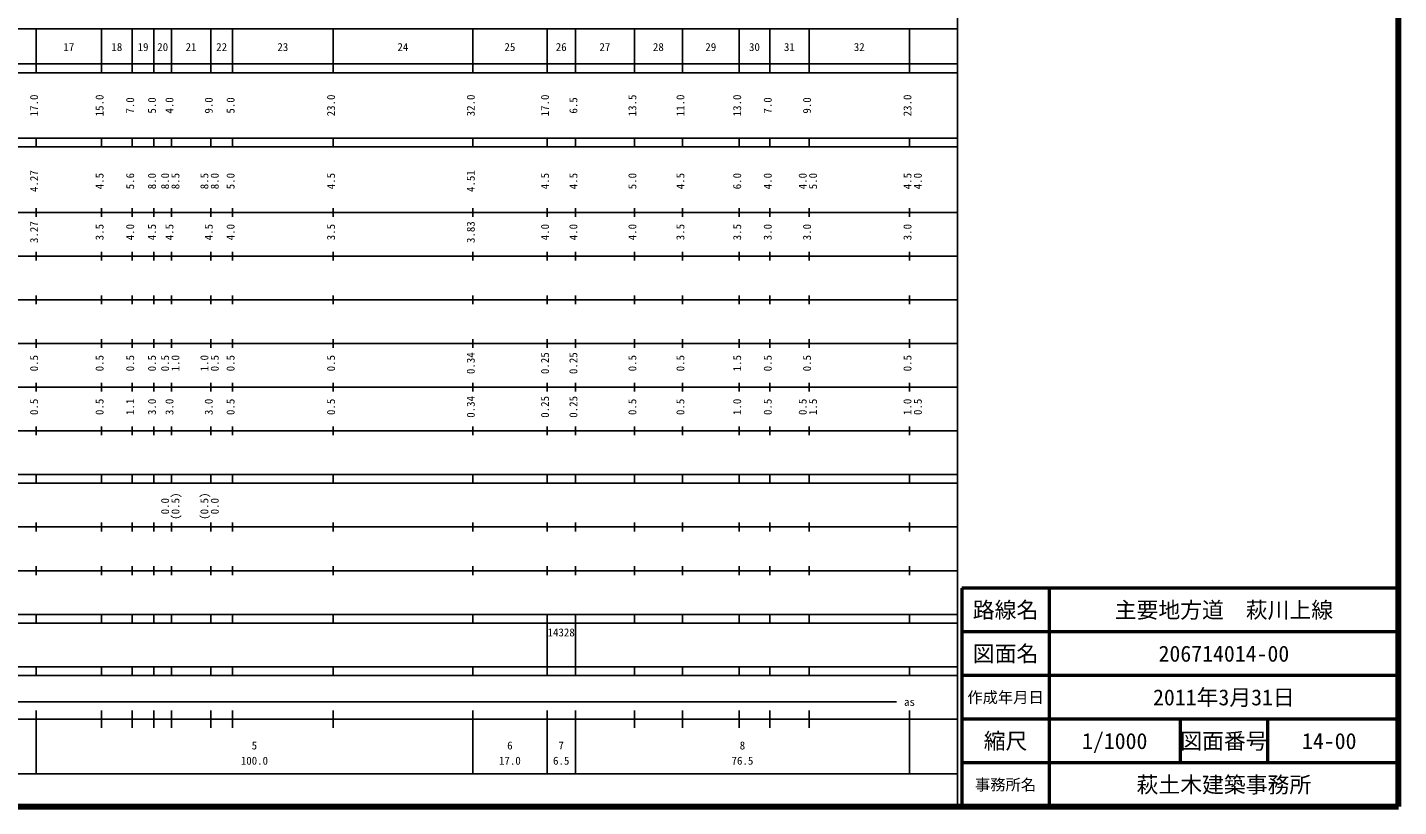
# Model space of a CAD drawing. Units: millimetres on the paper, enlarged 1000 times. Extents: x 40000 to 680000, y 20000 to 380000.
# Drawn here: x 366022 to 680000, y 20000 to 198357 of the extents above; entities that cross this region are included whole.
import ezdxf
from ezdxf.enums import TextEntityAlignment as Align

# ---------------------------------------------------------------- set-up
doc = ezdxf.new("R2010")
doc.units = ezdxf.units.MM
doc.header["$LTSCALE"] = 1000
for name, color, linetype, lineweight in [('M-TTL', 2, 'Continuous', 140), ('M-TTL-BAND', 7, 'Continuous', 25), ('M-TTL-FRAM', 2, 'Continuous', 50), ('M-TTL-LINE', 7, 'Continuous', 50)]:
    doc.layers.add(name, color=color, linetype=linetype, lineweight=lineweight)
doc.layers.add('M-TTL-TXT', color=7, linetype='Continuous')
doc.styles.add('ＭＳ ゴシック', font='')
doc.styles.get('ＭＳ ゴシック').set_extended_font_data('MS Gothic')

msp = doc.modelspace()

# ---------------------------------------------------------------- linework, layer by layer
at = {"layer": 'M-TTL'}
for p, q in [((680000, 20000), (680000, 380000)), ((40000, 20000), (680000, 20000))]:
    msp.add_line(p, q, dxfattribs=at)
at = {"layer": 'M-TTL-BAND'}
for p, q in [((579000, 20000), (579000, 370000)), ((68000, 198000), (579000, 198000)), ((368000, 188000), (368000, 198000)), ((383000, 188000), (383000, 198000)), ((390000, 188000), (390000, 198000)), ((395000, 188000), (395000, 198000)), ((399000, 188000), (399000, 198000)), ((408000, 188000), (408000, 198000)), ((413000, 188000), (413000, 198000)), ((436000, 188000), (436000, 198000)), ((468000, 188000), (468000, 198000)), ((485000, 188000), (485000, 198000)), ((491500, 188000), (491500, 198000)), ((505000, 188000), (505000, 198000)), ((516000, 188000), (516000, 198000)), ((529000, 188000), (529000, 198000)), ((536000, 188000), (536000, 198000)), ((545000, 188000), (545000, 198000)), ((568000, 188000), (568000, 198000)), ((40000, 190000), (579000, 190000)), ((40000, 188000), (579000, 188000)), ((40000, 173000), (579000, 173000)), ((368000, 171000), (368000, 173000)), ((383000, 171000), (383000, 173000)), ((390000, 171000), (390000, 173000)), ((395000, 171000), (395000, 173000)), ((399000, 171000), (399000, 173000)), ((408000, 171000), (408000, 173000)), ((413000, 171000), (413000, 173000)), ((436000, 171000), (436000, 173000)), ((468000, 171000), (468000, 173000)), ((485000, 171000), (485000, 173000)), ((491500, 171000), (491500, 173000)), ((505000, 171000), (505000, 173000)), ((516000, 171000), (516000, 173000)), ((529000, 171000), (529000, 173000)), ((536000, 171000), (536000, 173000)), ((545000, 171000), (545000, 173000)), ((568000, 171000), (568000, 173000)), ((40000, 171000), (579000, 171000)), ((368000, 155000), (368000, 157000)), ((383000, 155000), (383000, 157000)), ((390000, 155000), (390000, 157000)), ((395000, 155000), (395000, 157000)), ((399000, 155000), (399000, 157000)), ((408000, 155000), (408000, 157000)), ((413000, 155000), (413000, 157000)), ((436000, 155000), (436000, 157000)), ((468000, 155000), (468000, 157000)), ((485000, 155000), (485000, 157000)), ((491500, 155000), (491500, 157000)), ((505000, 155000), (505000, 157000)), ((516000, 155000), (516000, 157000)), ((529000, 155000), (529000, 157000)), ((536000, 155000), (536000, 157000)), ((545000, 155000), (545000, 157000)), ((568000, 155000), (568000, 157000)), ((40000, 156000), (579000, 156000)), ((46000, 146000), (579000, 146000)), ((368000, 145000), (368000, 147000)), ((383000, 145000), (383000, 147000)), ((390000, 145000), (390000, 147000)), ((395000, 145000), (395000, 147000)), ((399000, 145000), (399000, 147000)), ((408000, 145000), (408000, 147000)), ((413000, 145000), (413000, 147000)), ((436000, 145000), (436000, 147000)), ((468000, 145000), (468000, 147000)), ((485000, 145000), (485000, 147000)), ((491500, 145000), (491500, 147000)), ((505000, 145000), (505000, 147000)), ((516000, 145000), (516000, 147000)), ((529000, 145000), (529000, 147000)), ((536000, 145000), (536000, 147000)), ((545000, 145000), (545000, 147000)), ((568000, 145000), (568000, 147000)), ((52000, 136000), (579000, 136000)), ((368000, 135000), (368000, 137000)), ((383000, 135000), (383000, 137000)), ((390000, 135000), (390000, 137000)), ((395000, 135000), (395000, 137000)), ((399000, 135000), (399000, 137000)), ((408000, 135000), (408000, 137000)), ((413000, 135000), (413000, 137000)), ((436000, 135000), (436000, 137000)), ((468000, 135000), (468000, 137000)), ((485000, 135000), (485000, 137000)), ((491500, 135000), (491500, 137000)), ((505000, 135000), (505000, 137000)), ((516000, 135000), (516000, 137000)), ((529000, 135000), (529000, 137000)), ((536000, 135000), (536000, 137000)), ((545000, 135000), (545000, 137000)), ((568000, 135000), (568000, 137000)), ((46000, 126000), (579000, 126000)), ((368000, 125000), (368000, 127000)), ((383000, 125000), (383000, 127000)), ((390000, 125000), (390000, 127000)), ((395000, 125000), (395000, 127000)), ((399000, 125000), (399000, 127000)), ((408000, 125000), (408000, 127000)), ((413000, 125000), (413000, 127000)), ((436000, 125000), (436000, 127000)), ((468000, 125000), (468000, 127000)), ((485000, 125000), (485000, 127000)), ((491500, 125000), (491500, 127000)), ((505000, 125000), (505000, 127000)), ((516000, 125000), (516000, 127000)), ((529000, 125000), (529000, 127000)), ((536000, 125000), (536000, 127000)), ((545000, 125000), (545000, 127000)), ((568000, 125000), (568000, 127000)), ((368000, 115000), (368000, 117000)), ((383000, 115000), (383000, 117000)), ((390000, 115000), (390000, 117000)), ((395000, 115000), (395000, 117000)), ((399000, 115000), (399000, 117000)), ((408000, 115000), (408000, 117000)), ((413000, 115000), (413000, 117000)), ((436000, 115000), (436000, 117000)), ((468000, 115000), (468000, 117000)), ((485000, 115000), (485000, 117000)), ((491500, 115000), (491500, 117000)), ((505000, 115000), (505000, 117000)), ((516000, 115000), (516000, 117000)), ((529000, 115000), (529000, 117000)), ((536000, 115000), (536000, 117000)), ((545000, 115000), (545000, 117000)), ((568000, 115000), (568000, 117000)), ((52000, 116000), (579000, 116000)), ((368000, 105000), (368000, 107000)), ((383000, 105000), (383000, 107000)), ((390000, 105000), (390000, 107000)), ((395000, 105000), (395000, 107000)), ((399000, 105000), (399000, 107000)), ((408000, 105000), (408000, 107000)), ((413000, 105000), (413000, 107000)), ((436000, 105000), (436000, 107000)), ((468000, 105000), (468000, 107000)), ((485000, 105000), (485000, 107000)), ((491500, 105000), (491500, 107000)), ((505000, 105000), (505000, 107000)), ((516000, 105000), (516000, 107000)), ((529000, 105000), (529000, 107000)), ((536000, 105000), (536000, 107000)), ((545000, 105000), (545000, 107000)), ((568000, 105000), (568000, 107000)), ((46000, 106000), (579000, 106000)), ((40000, 96000), (579000, 96000)), ((368000, 94000), (368000, 96000)), ((383000, 94000), (383000, 96000)), ((390000, 94000), (390000, 96000)), ((395000, 94000), (395000, 96000)), ((399000, 94000), (399000, 96000)), ((408000, 94000), (408000, 96000)), ((413000, 94000), (413000, 96000)), ((436000, 94000), (436000, 96000)), ((468000, 94000), (468000, 96000)), ((485000, 94000), (485000, 96000)), ((491500, 94000), (491500, 96000)), ((505000, 94000), (505000, 96000)), ((516000, 94000), (516000, 96000)), ((529000, 94000), (529000, 96000)), ((536000, 94000), (536000, 96000)), ((545000, 94000), (545000, 96000)), ((568000, 94000), (568000, 96000)), ((40000, 94000), (579000, 94000)), ((368000, 83000), (368000, 85000)), ((383000, 83000), (383000, 85000)), ((390000, 83000), (390000, 85000)), ((395000, 83000), (395000, 85000)), ((399000, 83000), (399000, 85000)), ((408000, 83000), (408000, 85000)), ((413000, 83000), (413000, 85000)), ((436000, 83000), (436000, 85000)), ((468000, 83000), (468000, 85000)), ((485000, 83000), (485000, 85000)), ((491500, 83000), (491500, 85000)), ((505000, 83000), (505000, 85000)), ((516000, 83000), (516000, 85000)), ((529000, 83000), (529000, 85000)), ((536000, 83000), (536000, 85000)), ((545000, 83000), (545000, 85000)), ((568000, 83000), (568000, 85000)), ((49000, 84000), (579000, 84000)), ((40000, 74000), (579000, 74000)), ((368000, 73000), (368000, 75000)), ((383000, 73000), (383000, 75000)), ((390000, 73000), (390000, 75000)), ((395000, 73000), (395000, 75000)), ((399000, 73000), (399000, 75000)), ((408000, 73000), (408000, 75000)), ((413000, 73000), (413000, 75000)), ((436000, 73000), (436000, 75000)), ((468000, 73000), (468000, 75000)), ((485000, 73000), (485000, 75000)), ((491500, 73000), (491500, 75000)), ((505000, 73000), (505000, 75000)), ((516000, 73000), (516000, 75000)), ((529000, 73000), (529000, 75000)), ((536000, 73000), (536000, 75000)), ((545000, 73000), (545000, 75000)), ((568000, 73000), (568000, 75000)), ((40000, 64000), (579000, 64000)), ((368000, 62000), (368000, 64000)), ((383000, 62000), (383000, 64000)), ((390000, 62000), (390000, 64000)), ((395000, 62000), (395000, 64000)), ((399000, 62000), (399000, 64000)), ((408000, 62000), (408000, 64000)), ((413000, 62000), (413000, 64000)), ((436000, 62000), (436000, 64000)), ((468000, 62000), (468000, 64000)), ((485000, 62000), (485000, 64000)), ((491500, 62000), (491500, 64000)), ((505000, 62000), (505000, 64000)), ((516000, 62000), (516000, 64000)), ((529000, 62000), (529000, 64000)), ((536000, 62000), (536000, 64000)), ((545000, 62000), (545000, 64000)), ((568000, 62000), (568000, 64000)), ((40000, 62000), (579000, 62000)), ((485000, 52000), (485000, 62000)), ((491500, 52000), (491500, 62000)), ((40000, 52000), (579000, 52000)), ((368000, 50000), (368000, 52000)), ((383000, 50000), (383000, 52000)), ((390000, 50000), (390000, 52000)), ((395000, 50000), (395000, 52000)), ((399000, 50000), (399000, 52000)), ((408000, 50000), (408000, 52000)), ((413000, 50000), (413000, 52000)), ((436000, 50000), (436000, 52000)), ((468000, 50000), (468000, 52000)), ((485000, 50000), (485000, 52000)), ((491500, 50000), (491500, 52000)), ((505000, 50000), (505000, 52000)), ((516000, 50000), (516000, 52000)), ((529000, 50000), (529000, 52000)), ((536000, 50000), (536000, 52000)), ((545000, 50000), (545000, 52000)), ((568000, 50000), (568000, 52000)), ((40000, 50000), (579000, 50000)), ((71000, 44000), (565000, 44000)), ((368000, 27500), (368000, 42000)), ((383000, 38000), (383000, 42000)), ((390000, 38000), (390000, 42000)), ((395000, 38000), (395000, 42000)), ((399000, 38000), (399000, 42000)), ((408000, 38000), (408000, 42000)), ((413000, 38000), (413000, 42000)), ((436000, 38000), (436000, 42000)), ((468000, 27500), (468000, 42000)), ((485000, 27500), (485000, 42000)), ((491500, 27500), (491500, 42000)), ((505000, 38000), (505000, 42000)), ((516000, 38000), (516000, 42000)), ((529000, 38000), (529000, 42000)), ((536000, 38000), (536000, 42000)), ((545000, 38000), (545000, 42000)), ((568000, 27500), (568000, 42000)), ((40000, 40000), (579000, 40000)), ((68000, 27500), (579000, 27500))]:
    msp.add_line(p, q, dxfattribs=at)
at = {"layer": 'M-TTL-FRAM'}
for p, q in [((680000, 70000), (580000, 70000)), ((580000, 70000), (580000, 20000))]:
    msp.add_line(p, q, dxfattribs=at)
at = {"layer": 'M-TTL-LINE'}
for p, q in [((600000, 70000), (600000, 20000)), ((680000, 60000), (580000, 60000)), ((680000, 50000), (580000, 50000)), ((680000, 40000), (580000, 40000)), ((630000, 40000), (630000, 30000)), ((650000, 40000), (650000, 30000)), ((680000, 30000), (580000, 30000))]:
    msp.add_line(p, q, dxfattribs=at)

# ---------------------------------------------------------------- texts
at = {"layer": 'M-TTL-BAND', "style": 'ＭＳ ゴシック'}
for s, p in [('17', (375500, 192405)), ('18', (386500, 192405)), ('19', (392500, 192405)), ('20', (397000, 192405)), ('21', (403500, 192405)), ('22', (410500, 192405)), ('23', (424500, 192405)), ('24', (452000, 192405)), ('25', (476500, 192405)), ('26', (488250, 192405)), ('27', (498250, 192405)), ('28', (510500, 192405)), ('29', (522500, 192405)), ('30', (532500, 192405)), ('31', (540500, 192405)), ('32', (556500, 192405)), ('as', (568000, 42500)), ('5', (418000, 32523)), ('6', (476500, 32523)), ('7', (488250, 32523)), ('8', (529750, 32523)), ('100.0', (418000, 29033)), ('17.0', (476500, 29033)), ('6.5', (488250, 29033)), ('76.5', (529750, 29033))]:
    msp.add_text(s, height=1833, dxfattribs=at).set_placement(p, align=Align.BOTTOM_CENTER)
for s, p in [('17.0', (369000, 180500)), ('15.0', (384000, 180500)), ('7.0', (391000, 180500)), ('5.0', (396000, 180500)), ('4.0', (400000, 180500)), ('9.0', (409000, 180500)), ('5.0', (414000, 180500)), ('23.0', (437000, 180500)), ('32.0', (469000, 180500)), ('17.0', (486000, 180500)), ('6.5', (492500, 180500)), ('13.5', (506000, 180500)), ('11.0', (517000, 180500)), ('13.0', (530000, 180500)), ('7.0', (537000, 180500)), ('9.0', (546000, 180500)), ('23.0', (569000, 180500)), ('4.27', (369000, 163174)), ('4.5', (384000, 163174)), ('5.6', (391000, 163174)), ('8.0', (396000, 163174)), ('8.0', (399000, 163174)), ('8.5', (401370, 163174)), ('8.5', (408000, 163174)), ('8.0', (410370, 163174)), ('5.0', (414000, 163174)), ('4.5', (437000, 163174)), ('4.51', (469000, 163174)), ('4.5', (486000, 163174)), ('4.5', (492500, 163174)), ('5.0', (506000, 163174)), ('4.5', (517000, 163174)), ('6.0', (530000, 163174)), ('4.0', (537000, 163174)), ('4.0', (545000, 163174)), ('5.0', (547370, 163174)), ('4.5', (569000, 163174)), ('4.0', (571370, 163174)), ('3.27', (369000, 151500)), ('3.5', (384000, 151500)), ('4.0', (391000, 151500)), ('4.5', (396000, 151500)), ('4.5', (400000, 151500)), ('4.5', (409000, 151500)), ('4.0', (414000, 151500)), ('3.5', (437000, 151500)), ('3.83', (469000, 151500)), ('4.0', (486000, 151500)), ('4.0', (492500, 151500)), ('4.0', (506000, 151500)), ('3.5', (517000, 151500)), ('3.5', (530000, 151500)), ('3.0', (537000, 151500)), ('3.0', (546000, 151500)), ('3.0', (569000, 151500)), ('0.5', (369000, 121500)), ('0.5', (384000, 121500)), ('0.5', (391000, 121500)), ('0.5', (396000, 121500)), ('0.5', (399000, 121500)), ('1.0', (401370, 121500)), ('1.0', (408000, 121500)), ('0.5', (410370, 121500)), ('0.5', (414000, 121500)), ('0.5', (437000, 121500)), ('0.34', (469000, 121500)), ('0.25', (486000, 121500)), ('0.25', (492500, 121500)), ('0.5', (506000, 121500)), ('0.5', (517000, 121500)), ('1.5', (530000, 121500)), ('0.5', (537000, 121500)), ('0.5', (546000, 121500)), ('0.5', (569000, 121500)), ('0.5', (369000, 111500)), ('0.5', (384000, 111500)), ('1.1', (391000, 111500)), ('3.0', (396000, 111500)), ('3.0', (400000, 111500)), ('3.0', (409000, 111500)), ('0.5', (414000, 111500)), ('0.5', (437000, 111500)), ('0.34', (469000, 111500)), ('0.25', (486000, 111500)), ('0.25', (492500, 111500)), ('0.5', (506000, 111500)), ('0.5', (517000, 111500)), ('1.0', (530000, 111500)), ('0.5', (537000, 111500)), ('0.5', (545000, 111500)), ('1.5', (547370, 111500)), ('1.0', (569000, 111500)), ('0.5', (571370, 111500)), ('(0.5)', (401370, 88764)), ('(0.5)', (408000, 88764)), ('0.0', (399000, 88764)), ('0.0', (410370, 88764))]:
    msp.add_text(s, height=1833, rotation=90, dxfattribs=at).set_placement(p, align=Align.BOTTOM_CENTER)
msp.add_text('14328', height=1833, dxfattribs=at).set_placement((485125, 58405), align=Align.BOTTOM_LEFT)
at = {"layer": 'M-TTL-TXT', "style": 'ＭＳ ゴシック'}
for s, height, p in [('路線名', 3666, (590000, 65000)), ('路線名', 3666, (590000, 65000)), ('主要地方道\u3000萩川上線', 3666, (640000, 65000)), ('図面名', 3666, (590000, 55000)), ('図面名', 3666, (590000, 55000)), ('206714014-00', 3666, (640000, 55000)), ('2011年3月31日', 3666, (640000, 45000)), ('作成年月日', 2566, (590000, 45000)), ('作成年月日', 2566, (590000, 45000)), ('縮尺', 3666, (590000, 35000)), ('縮尺', 3666, (590000, 35000)), ('1/1000', 3666, (615000, 35000)), ('図面番号', 3666, (640000, 35000)), ('図面番号', 3666, (640000, 35000)), ('14-00', 3666, (664125, 35000)), ('事務所名', 2566, (590000, 25000)), ('事務所名', 2566, (590000, 25000)), ('萩土木建築事務所', 3666, (640000, 25000))]:
    msp.add_text(s, height=height, dxfattribs=at).set_placement(p, align=Align.MIDDLE_CENTER)

doc.saveas('drawing.dxf')
